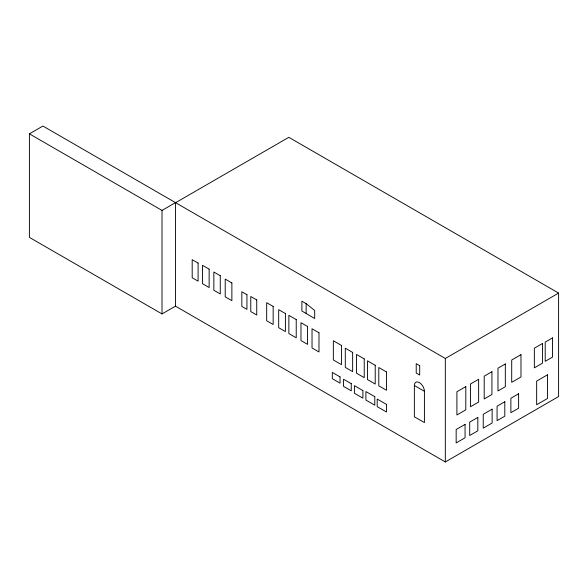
<?xml version="1.0" encoding="UTF-8"?>
<svg xmlns="http://www.w3.org/2000/svg" width="588" height="588" viewBox="0 0 588 588"><rect width="100%" height="100%" fill="white"/><g stroke="black" fill="none" stroke-linecap="round" stroke-linejoin="round"><path stroke-width="0.88" d="M175.533 306.135L162.016 313.933L29.4 237.376L29.4 133.851L42.917 126.045L445.314 358.482L445.314 461.955L558.6 396.555L558.6 293.081L288.818 137.32L175.533 202.728M29.4 133.851L162.016 210.416L175.533 202.61L175.533 306.194L445.314 461.955M445.314 358.482L558.6 293.081M306.15 303.643L301.894 301.188L301.894 311.008L314.69 318.512L314.69 310.479L306.15 303.643L306.15 313.463M414.364 385.5L424.418 391.307L424.418 422.596L414.364 416.796L414.364 385.5A7.107 4.101 60 0 1 419.391 382.604A7.107 4.101 60 0 1 424.418 391.307M162.016 210.416L162.016 313.933M520.983 354.652L511.707 360.003L511.707 382.325L520.983 376.974L520.983 354.652M465.799 386.617L456.905 391.755L456.905 414.966L465.799 409.836L465.799 386.617M478.625 379.304L470.51 383.986L470.51 406.756L478.625 402.067L478.625 379.304M491.935 371.712L484.203 376.18L484.203 398.943L491.935 394.482L491.935 371.712M505.32 363.957L497.977 368.198L497.977 390.969L505.32 386.728L505.32 363.957M542.474 343.51L534.352 348.199L534.352 367.838L542.474 363.156L542.474 343.51M552.551 337.872L545.208 342.113L545.208 361.311L552.551 357.07L552.551 337.872M547.487 374.835L536.66 381.083L536.66 404.742L547.487 398.495L547.487 374.835M465.057 424.389L456.163 429.527L456.163 442.918L465.057 437.788L465.057 424.389M504.805 401.736L497.073 406.205L497.073 420.648L504.805 416.186L504.805 401.736M518.609 393.776L510.876 398.245L510.876 412.688L518.609 408.226L518.609 393.776M477.824 417.421L469.702 422.11L469.702 435.502L477.824 430.813L477.824 417.421M492.127 409.175L483.233 414.312L483.233 428.152L492.127 423.015L492.127 409.175M419.7 365.67L416.223 363.663L416.223 373.035L419.7 375.048L419.7 365.67M341.459 345.45L333.345 340.761L333.345 359.959L341.459 364.648L341.459 345.45M209.137 269.15L202.485 265.313L202.485 283.703L209.137 287.539L209.137 269.15M220.265 275.721L213.848 272.016L213.848 290.259L220.265 293.963L220.265 275.721M296.227 319.578L288.862 315.33L288.862 333.572L296.227 337.821L296.227 319.578M318.99 332.779L312.03 328.758L312.03 347.956L318.99 351.977L318.99 332.779M364.237 358.915L356.504 354.454L356.504 373.204L364.237 377.665L364.237 358.915M198.097 263.093L192.195 259.683L192.195 277.764L198.097 281.167L198.097 263.093M273.163 306.429L266.68 302.688L266.68 320.761L273.163 324.502L273.163 306.429M285.408 313.536L278.683 309.656L278.683 327.692L285.408 331.573L285.408 313.536M375.225 365.295L367.493 360.826L367.493 379.576L375.225 384.045L375.225 365.295M352.638 352.433L345.296 348.192L345.296 367.39L352.638 371.631L352.638 352.433M386.522 371.976L378.79 367.507L378.79 385.816L386.522 390.278L386.522 371.976M231.878 282.931L225.219 279.079L225.219 296.822L231.878 300.674L231.878 282.931M307.553 326.502L300.975 322.709L300.975 340.562L307.553 344.362L307.553 326.502M256.736 299.939L250.767 296.499L250.767 311.574L256.736 315.021L256.736 299.939M246.938 294.713L241.83 291.766L241.83 306.414L246.938 309.369L246.938 294.713M374.799 396.702L365.905 391.564L365.905 400.046L374.799 405.183L374.799 396.702M340.04 376.901L332.308 372.432L332.308 378.687L340.04 383.148L340.04 376.901M351.256 383.677L343.524 379.216L343.524 386.36L351.256 390.822L351.256 383.677M362.899 390.572L354.395 385.662L354.395 393.254L362.899 398.164L362.899 390.572M386.485 404.412L377.202 399.054L377.202 406.646L386.485 412.004L386.485 404.412"/></g></svg>
